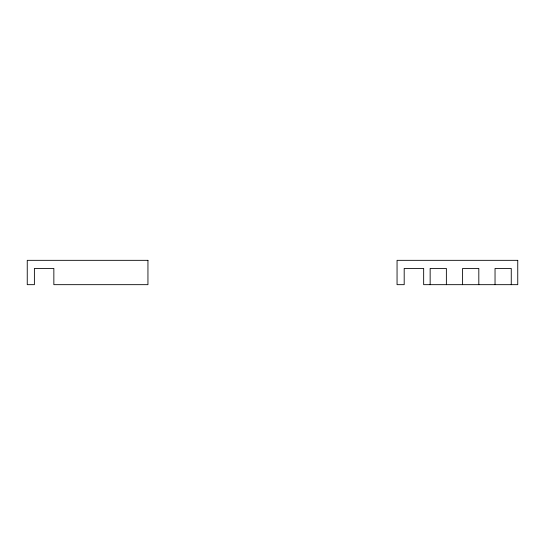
<?xml version="1.0" encoding="UTF-8"?>
<svg xmlns="http://www.w3.org/2000/svg" width="545" height="545" viewBox="0 0 545 545"><rect width="100%" height="100%" fill="white"/><g stroke="black" fill="none" stroke-linecap="round" stroke-linejoin="round"><path stroke-width="0.82" d="M511.258 284.667L511.258 268.447L495.037 268.447L495.037 284.667M478.817 284.667L478.817 268.447L462.596 268.447L462.596 284.667M446.369 284.667L446.369 268.447L430.148 268.447L430.148 284.667M147.947 260.333L27.25 260.333L27.25 284.667L34.389 284.667L34.389 268.447L53.853 268.447L53.853 284.667L147.947 284.667L147.947 260.333M517.75 260.333L397.053 260.333L397.053 284.667L404.192 284.667L404.192 268.447L423.663 268.447L423.663 284.667L517.75 284.667L517.75 260.333"/></g></svg>
